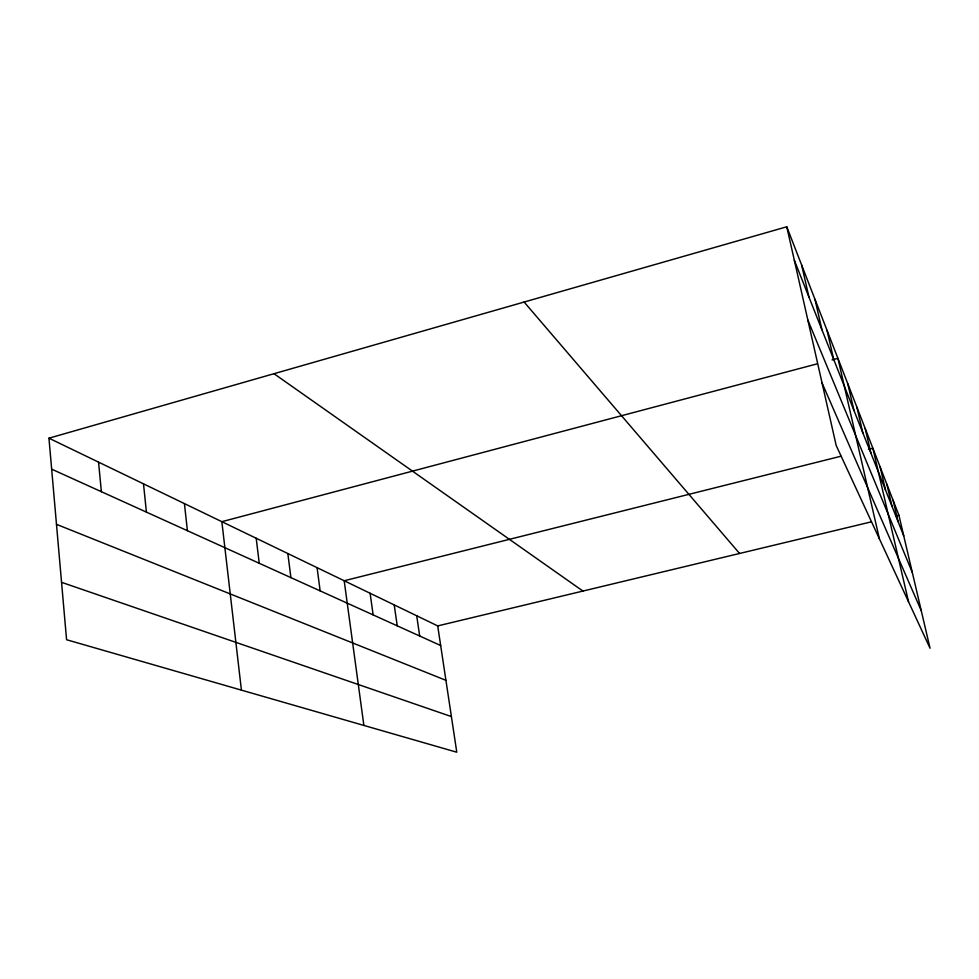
<?xml version="1.0" encoding="UTF-8"?>
<svg xmlns="http://www.w3.org/2000/svg" width="979" height="979" viewBox="0 0 979 979"><rect width="100%" height="100%" fill="white"/><g stroke="black" fill="none" stroke-linecap="round" stroke-linejoin="round"><path stroke-width="1.47" d="M48.95 438.188L437.711 625.911L456.777 752.215L66.572 639.728L48.95 438.188L786.773 226.785L898.906 515.223L930.05 648.245L836.188 445.469L786.773 226.785M817.294 363.821L221.854 521.685L241.421 690.134M832.028 359.917L837.926 358.351L879.387 538.78M840.924 456.238L344.192 580.755L363.87 725.427M868.508 449.324L872.864 448.235L908.524 601.73M437.711 625.911L871.2 521.88M895.993 515.933L898.906 515.223M61.555 582.321L451.392 716.579M56.476 524.328L445.922 680.319M51.654 469.149L440.672 645.528M274.01 373.709L582.921 591.059M524.132 302.046L739.561 553.465M822.066 382.985L921.251 610.676M807.846 320.023L912.306 572.47M794.336 260.255L903.739 535.868M893.105 500.306L898.098 521.648M886.864 484.262L892.016 506.339M880.145 466.946L885.469 489.83M865.203 428.545L870.918 453.179M856.894 407.166L862.817 432.767M847.838 383.854L853.982 410.507M827.035 330.339L833.68 359.354M815.005 299.403L821.932 329.776M801.666 265.089L808.899 296.931M416.699 615.767L419.697 636.02M394.219 604.912L397.241 625.838M370.111 593.274L373.146 614.922M317.086 567.661L320.145 590.888M287.838 553.539L290.898 577.622M256.204 538.266L259.251 563.268M184.431 503.61L187.405 530.704M143.497 483.846L146.422 512.115M98.549 462.137L101.375 491.691"/></g></svg>
